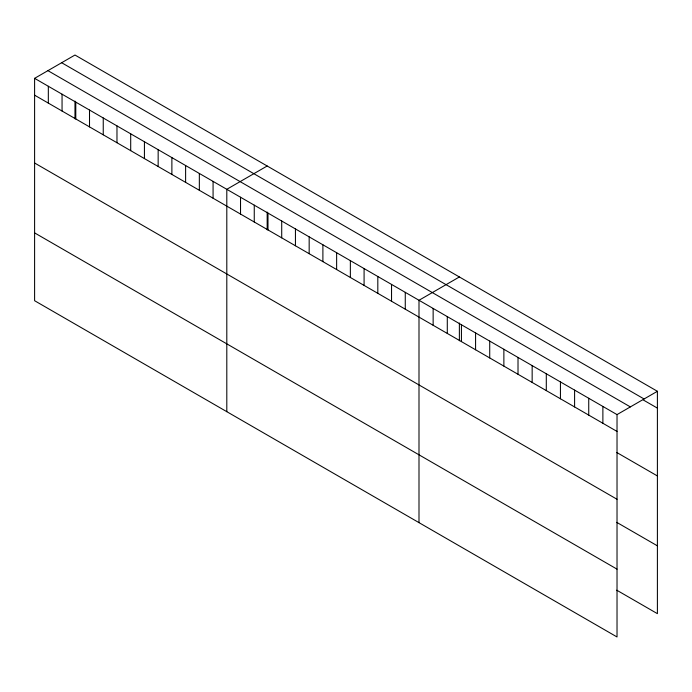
<?xml version="1.0" encoding="UTF-8"?>
<svg xmlns="http://www.w3.org/2000/svg" width="692" height="692" viewBox="0 0 692 692"><rect width="100%" height="100%" fill="white"/><g stroke="black" fill="none" stroke-linecap="round" stroke-linejoin="round"><path stroke-width="1.04" d="M34.6 78.343L617.022 414.603L617.022 636.969L34.6 300.709L34.6 78.343L74.978 55.031L657.4 391.291L657.4 613.657L616.736 590.181M267.173 165.994L226.803 189.305L226.803 411.679M459.376 276.964L418.997 300.276L418.997 522.642M617.022 414.603L657.4 391.291M61.649 62.721L644.079 398.981M643.257 399.959L657.4 408.124M47.921 70.653L630.351 406.905M34.6 95.176L617.022 431.436M616.736 452.473L657.4 475.949M34.6 163.001L617.022 499.261M616.736 522.356L657.4 545.832M34.6 232.884L617.022 569.144M602.879 406.438L602.879 423.27M588.736 398.272L588.736 415.105M574.594 390.098L574.594 406.931M560.442 381.932L560.442 398.765M546.299 373.767L546.299 390.599M532.157 365.601L532.157 382.434M518.014 357.435L518.014 374.268M503.871 349.27L503.871 366.103M489.72 341.104L489.72 357.937M475.577 332.938L475.577 349.771M461.434 324.773L461.434 341.606M459.376 323.008L459.376 340.749M447.292 316.607L447.292 333.44M433.14 308.442L433.14 325.275M405.27 292.344L405.27 309.177M391.542 284.421L391.542 301.254M377.815 276.497L377.815 293.33M364.087 268.565L364.087 285.398M350.36 260.642L350.36 277.475M336.632 252.718L336.632 269.551M322.896 244.786L322.896 261.619M309.168 236.863L309.168 253.696M295.441 228.94L295.441 245.772M281.713 221.007L281.713 237.84M267.986 213.084L267.986 229.917M267.173 212.046L267.173 229.787M254.258 205.161L254.258 221.994M240.531 197.237L240.531 214.07M213.075 181.382L213.075 198.215M199.339 173.458L199.339 190.291M185.612 165.526L185.612 182.359M171.884 157.603L171.884 174.436M158.157 149.68L158.157 166.512M144.429 141.748L144.429 158.58M130.701 133.824L130.701 150.657M116.974 125.901L116.974 142.734M103.246 117.969L103.246 134.802M89.51 110.045L89.51 126.878M75.783 102.122L75.783 118.955M74.978 101.084L74.978 118.816M62.055 94.19L62.055 111.023M48.328 86.266L48.328 103.099"/></g></svg>
